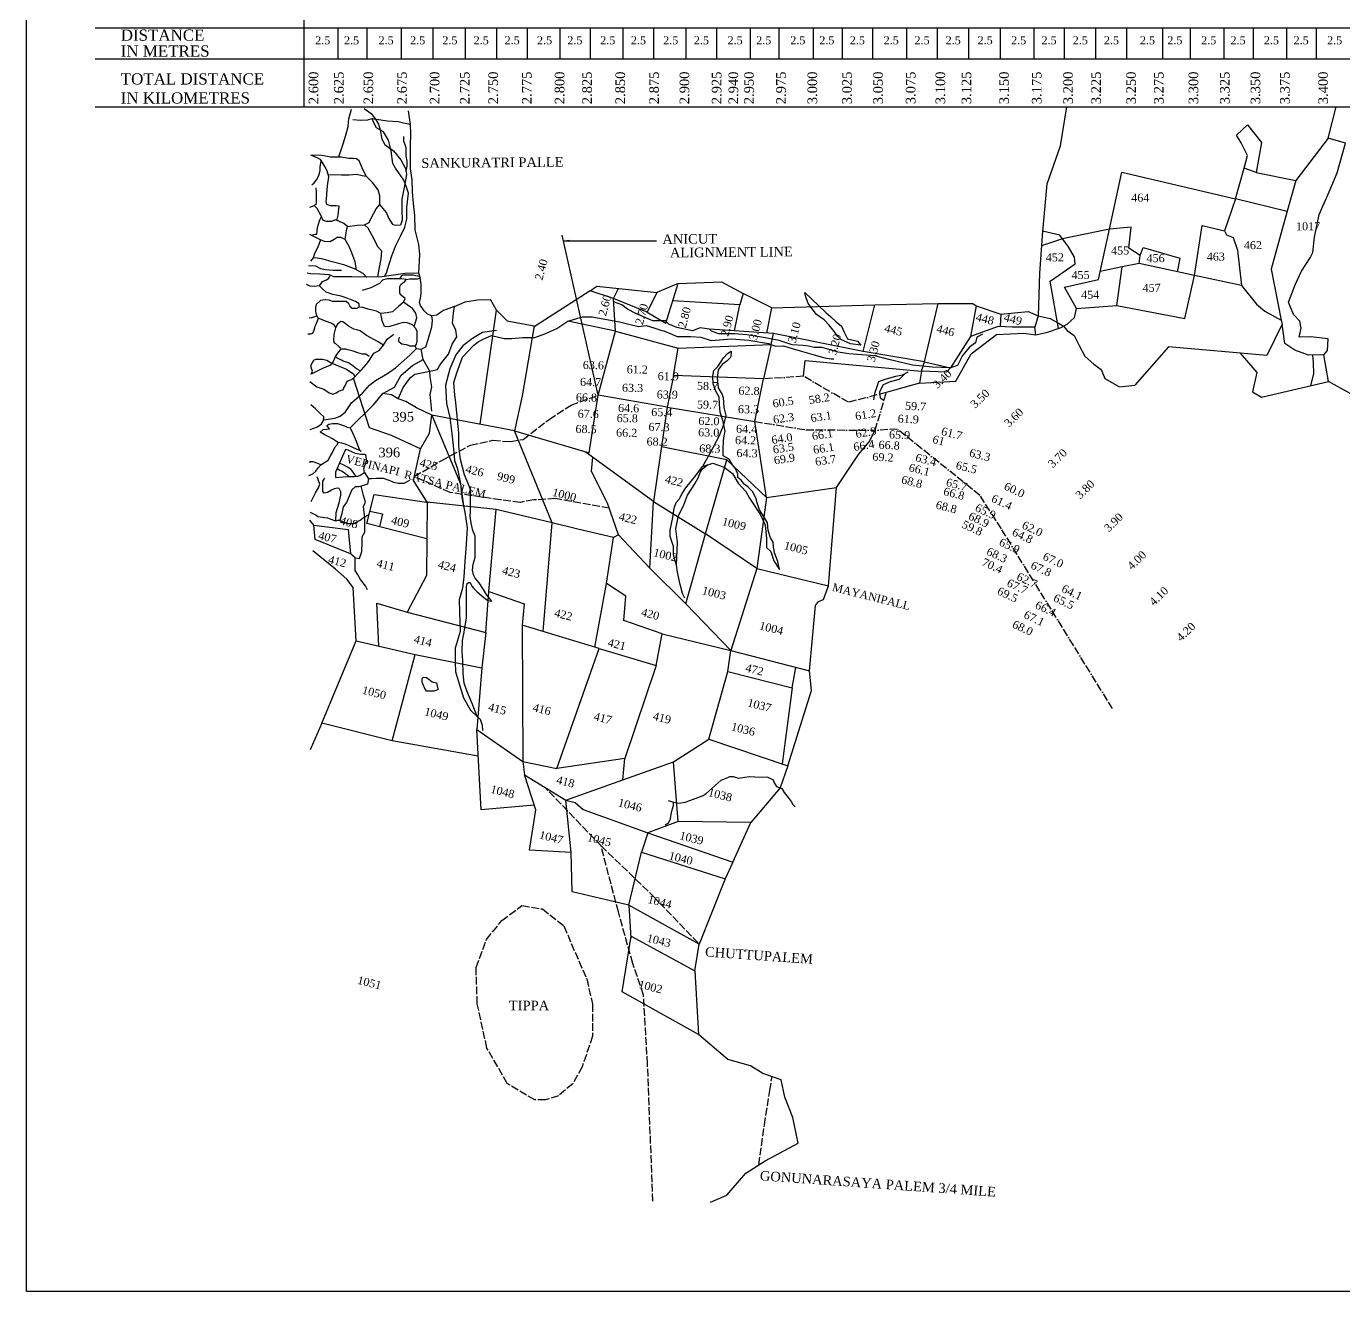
# Model space of a CAD drawing. Header units: millimetres. Extents: x 15 to 772, y 5 to 794.
# Drawn here: x 14.7 to 426.1, y 5 to 400.3 of the extents above; entities that cross this region are included whole.
import ezdxf

# ---------------------------------------------------------------- set-up
doc = ezdxf.new("R2010")
doc.units = ezdxf.units.MM
doc.header["$MEASUREMENT"] = 0
doc.linetypes.add('ACAD_ISO02W100', pattern=[15, 12, -3])
doc.linetypes.add('ACAD_ISO11W100', pattern=[33, 12, -3, 12, -3, 0, -3])
for name, color, linetype in [('CARTTRACK', 30, 'ACAD_ISO02W100'), ('DIM', 5, 'Continuous'), ('DWG.LINE', 10, 'Continuous'), ('NALA', 4, 'Continuous'), ('SURVEY_BND', 7, 'Continuous'), ('TEXT', 7, 'Continuous')]:
    doc.layers.add(name, color=color, linetype=linetype)
doc.layers.add('TITLE', color=7, linetype='Continuous', lineweight=30)
doc.layers.add('VILL_UNIT_AREA', color=7, linetype='ACAD_ISO11W100', lineweight=25)
doc.styles.get("Standard").update_dxf_attribs({"font": 'times.ttf', "height": 3})
doc.dimstyles.get("Standard").update_dxf_attribs({"dimtxt": 3, "dimasz": 2, "dimexe": 0.18, "dimexo": 0.0625, "dimgap": 0.09, "dimtad": 0, "dimtih": 1, "dimtoh": 1, "dimdec": 0, "dimzin": 0, "dimdsep": 46, "dimtxsty": 'Standard', "dimcen": 300, "dimclrd": 5, "dimclre": 5, "dimclrt": 4, "dimadec": 0, "dimazin": 0, "dimtfac": 1, "dimtdec": 0, "dimtofl": 0, "dimtmove": 0, "dimatfit": 3, "dimfxl": 0, "dimtolj": 1, "dimtzin": 0, "dimarcsym": 0})

msp = doc.modelspace()

# ---------------------------------------------------------------- linework, layer by layer
at = {"layer": 'CARTTRACK', "ltscale": 0.2}
for points in [[(196.75, 249.76), (179.98, 252.74), (173.14, 252.34), (169, 251.59), (162.79, 252.4), (147.09, 254.63), (135.86, 259.65), (144.43, 264.69), (153.41, 269.48), (160.42, 270.97), (165.88, 270.57), (169.85, 271.26), (177.96, 277.51), (184.8, 281.93), (193.31, 285.02)], [(210.38, 33.28), (208.7, 76.16), (207.46, 97.69), (204.12, 107.52), (199.6, 123.63), (194.19, 144.28), (176.71, 162.52)], [(194.19, 144.28), (210.38, 128.68), (224.87, 113.55)], [(173.47, 64.9), (164.89, 70.03), (158.56, 81.1), (155.53, 94.93), (155.14, 106.33), (158.38, 115.02), (163.19, 120.92), (169.49, 125.62), (175.86, 124.58), (182.61, 119.27), (184.88, 113.82), (189.71, 102.7), (191.52, 94.85), (191.52, 84.82), (188.28, 75.28), (185.35, 69.99), (180.87, 66.23), (176.84, 64.93), (173.47, 64.9)], [(243.47, 44.65), (245.19, 57.1), (246.91, 67.82), (247.59, 72.21)]]:
    msp.add_lwpolyline(points, dxfattribs=at)
at = {"layer": 'DWG.LINE', "ltscale": 0.2}
for points in [[(101.49, 375.12), (101.49, 774.59)], [(36.15, 399.79), (762.83, 399.79)], [(111.98, 399.79), (111.98, 390.16)], [(120.98, 399.79), (120.98, 390.16)], [(131.77, 399.79), (131.77, 390.16)], [(141.64, 399.79), (141.64, 390.16)], [(151.7, 399.79), (151.7, 390.16)], [(161.48, 399.79), (161.48, 390.16)], [(171.15, 399.79), (171.15, 390.16)], [(181.28, 399.79), (181.28, 390.16)], [(190.75, 399.79), (190.75, 390.16)], [(201.01, 399.79), (201.01, 390.16)], [(210.61, 399.79), (210.61, 390.16)], [(220.66, 399.79), (220.66, 390.16)], [(230.26, 399.79), (230.26, 390.16)], [(240.79, 399.79), (240.79, 390.16)], [(249.73, 399.79), (249.73, 390.16)], [(260.39, 399.79), (260.39, 390.16)], [(269.46, 399.79), (269.46, 390.16)], [(278.98, 399.79), (278.98, 390.16)], [(289.55, 399.79), (289.55, 390.16)], [(299.17, 399.79), (299.17, 390.16)], [(308.92, 399.79), (308.92, 390.16)], [(318.9, 399.79), (318.9, 390.16)], [(329.35, 399.79), (329.35, 390.16)], [(338.86, 399.79), (338.86, 390.16)], [(348.6, 399.79), (348.6, 390.16)], [(358.34, 399.79), (358.34, 390.16)], [(369.59, 399.79), (369.59, 390.16)], [(378.15, 399.79), (378.15, 390.16)], [(388.72, 399.79), (388.72, 390.16)], [(397.87, 399.79), (397.87, 390.16)], [(408.33, 399.79), (408.33, 390.16)], [(417.59, 399.79), (417.59, 390.16)], [(36.15, 390.16), (762.83, 390.16)], [(36.15, 375.12), (762.83, 375.12)]]:
    msp.add_lwpolyline(points, dxfattribs=at)
at = {"layer": 'NALA', "ltscale": 0.2}
for points in [[(120.18, 374.65), (122.34, 373.08), (123.71, 371.29), (124.64, 369.77), (125.17, 367.94), (125.7, 365.03), (126.64, 363.34), (129.39, 361.43), (131.64, 358.55), (133.13, 355.88), (133.43, 353.95), (132.66, 349.91), (131.98, 346.34), (131.98, 343), (132.09, 339.72), (131.58, 338.21), (130.07, 338.06), (129.26, 338.33), (127.77, 340.53), (127.18, 342.1), (125.09, 344.6)], [(112.19, 359.38), (112.69, 360.81), (113.63, 363.6), (114.43, 366.27), (115.24, 369.03), (115.37, 371.4), (116.22, 374.41)], [(116.68, 371.15), (119.06, 371.02), (121.31, 371.06), (122.71, 371.45), (127.38, 370.72), (130.82, 370.56), (132.48, 370.09), (134.05, 369.88), (134.7, 369.6)], [(126.55, 322.18), (127.18, 323.3), (127.99, 326.01), (128.97, 328.93), (130.11, 331.86), (131.51, 334.74), (132.87, 337.57), (133.55, 340.07), (133.55, 343.72), (134.06, 348.17), (133.34, 350.38), (132.54, 352.25), (129.95, 356.01), (129.18, 357.41), (128.59, 361.43), (127.82, 364.7), (126.25, 367.28), (124.09, 368.6), (123.37, 369.74), (122.71, 371.45)], [(148.4, 312.78), (146.68, 312.1), (144.95, 311.47), (144.01, 310.94), (142.92, 310.07), (141.38, 309.85), (139.94, 310.38), (138.89, 311.4), (137.84, 313.04), (137.52, 314), (137.84, 315.33), (137.95, 316.82), (137.95, 317.98), (137.95, 319.59), (137.73, 321.78), (137.23, 323.22), (137.54, 329.06), (137.22, 332.13), (136.09, 336.7), (135.97, 341.21), (135.59, 344.94), (135.28, 348.51), (135.21, 352.33), (134.71, 355.78), (134.71, 358.29), (134.66, 362.92), (134.75, 366.74), (134.7, 369.6), (134.04, 373.91)], [(133.28, 354.92), (133.62, 356.57), (133.62, 358.13), (133.32, 359.81), (133.32, 360.9), (133.32, 362.29), (133.02, 363.25), (132.59, 364.44), (132.63, 365.86)], [(111.69, 339.64), (112.05, 341.35), (112.39, 344.11), (111.37, 344.23), (109.63, 344.23), (108.53, 344.62), (108.31, 345.55), (108.44, 346.35), (108.74, 350.51), (109.16, 353.3), (108.61, 355.15), (107.93, 356.55), (107.21, 357.74), (106.53, 358.71), (104.32, 359.73), (103.52, 360.07)], [(114.98, 337.77), (118.04, 338.16), (120.25, 338.28), (121.74, 339.05), (122.42, 340.4), (123.99, 343.29), (125.09, 344.6), (125.05, 347.31), (124.58, 349.17), (122.76, 351.46), (120.8, 353.45), (119.62, 356.12), (118.64, 358.24), (117.75, 358.92), (116.73, 358.96), (115.41, 358.96), (112.99, 359.38), (111.38, 359.38), (109.68, 359.38), (108.11, 359.72), (107.01, 359.98), (103.52, 360.07)], [(103.85, 350.78), (104.62, 351.38), (105.26, 352.35), (106.02, 353.67), (106.4, 355.23), (106.4, 356.34), (106.8, 358.32)], [(109, 353.86), (111.04, 353.96), (113.12, 353.87), (114.05, 353.87), (115.5, 353.87), (117.75, 354.13), (119.62, 353.7), (120.8, 353.45)], [(103.18, 343.77), (104.62, 344.3), (105.34, 344.96), (105.34, 345.89), (105.34, 347.55), (105.34, 348.61), (105.17, 349.79)], [(114.22, 333.69), (114.6, 335.74), (114.81, 337.01), (114.98, 337.77), (113.83, 338.66), (112.26, 339.47), (111.12, 339.81), (110.01, 339.3), (109.04, 339.34), (108.49, 339.34), (107.43, 339.68), (106.87, 340.83), (105.51, 343.37), (104.62, 344.3)], [(103.69, 335.05), (104.84, 335.32), (105.39, 335.4), (105.56, 336.33), (105.64, 337.44), (105.98, 338.5), (106.19, 339.55), (106.87, 340.83)], [(124.46, 322.04), (124.89, 324.4), (125.52, 327.66), (125.69, 330.04), (124.59, 331.35), (122.68, 334.99), (121.49, 337.27), (120.25, 338.28)], [(117.83, 324.19), (117.4, 326.73), (116.38, 329.49), (115.53, 331.52), (114.22, 333.69), (112.9, 334.28), (111.75, 334.28), (110.78, 333.69), (109.55, 332.92), (107.81, 333.09), (106.58, 333.64), (103.27, 335.25)], [(106.58, 333.64), (105.77, 331.27), (104.75, 329.57), (104.28, 327.99), (103.39, 326.95)], [(113.16, 324.05), (110.52, 324.01), (108.02, 324.22), (106.7, 324.56), (105.05, 325.32), (102.84, 325.45)], [(120.94, 321.97), (119.86, 323.03), (117.19, 324.56), (113.79, 325.75), (110.23, 326.76), (107.38, 327.57), (105.56, 327.91), (104.28, 327.99)], [(136.12, 300.37), (136.55, 301.03), (136.8, 301.89), (136.8, 303.05), (136.72, 304.95), (136.34, 305.88), (135.31, 307.07), (133.61, 307.65), (132.39, 307.78), (130.92, 307.38), (128.26, 306.47), (126.97, 306.44), (126.57, 306.52), (125.81, 308.26), (125.37, 310.61), (124.05, 311.3), (121.47, 311.98), (119.77, 312.48), (118.61, 312.56), (118.61, 313.62), (117.5, 314.28), (116.16, 314.86), (114.56, 315.44), (113.04, 315.95), (110.41, 316.51), (108.33, 317.27), (107.04, 318.4), (106.28, 319.26), (107.14, 320.55), (108.46, 321.06), (109.11, 321.64), (109.44, 322.37), (109.39, 322.68), (106.25, 322.85), (103.49, 322.93), (102.38, 323.23)], [(137.23, 323.22), (132.99, 323.08), (125.69, 322.06), (120.94, 321.97), (116.26, 322.06), (113.96, 322.06), (110.69, 322.06), (109.39, 322.68)], [(132.47, 314.09), (132.97, 315.22), (131.9, 316.21), (131.3, 316.98), (131.3, 318.09), (131.3, 319.03), (131.65, 319.63), (132.29, 320.14), (132.93, 320.57), (133.27, 321.25), (133.27, 321.25), (131.95, 321.43), (130.62, 321.43), (128.69, 321.43), (127.28, 321.43), (125.95, 321), (125.01, 319.97), (122.26, 318.64), (119.61, 317.79)], [(133.27, 321.25), (134.43, 321.38), (135.84, 321.38), (136.83, 321.43), (137.74, 321.68), (137.61, 322.12), (136.28, 322.38), (135.53, 322.53), (134.44, 322.6), (132.99, 322.6), (132.36, 322.55), (131.81, 322.31), (131.46, 321.72), (131.28, 321.43)], [(106.28, 319.26), (105.36, 319.12), (104.62, 319.06), (103.37, 319.09), (102.21, 319.63)], [(275.34, 300.72), (272.06, 301.06), (269.06, 302.5), (268.04, 303.45), (267.08, 304.88), (265.44, 306.92), (263.87, 308.56), (261.49, 310.26), (258.83, 313.74), (258.01, 316.05), (257.8, 317.14), (262.1, 313.05), (264.35, 310.94), (265.99, 309.58), (267.63, 308.01), (269.33, 306.58), (270.15, 304.74), (271.17, 302.7), (274.32, 301.9), (275.34, 300.72)], [(118.61, 312.56), (117.89, 312.17), (116.86, 312.17), (116.46, 312.17), (115.75, 313.02), (115.43, 313.56), (115.43, 313.56), (114.57, 314.31), (112.6, 314.35), (112.03, 314.35), (110.31, 314.38), (109.31, 314.77), (108.06, 314.81), (106.58, 314.59), (105.19, 313.42), (104.98, 312.43), (104.98, 311.17), (105.15, 310.3), (105.69, 309.19), (107.99, 308.33), (110.06, 307.52), (110.87, 307.03), (111.23, 306.13), (110.74, 303.97), (110.65, 302.17), (110.81, 301.45), (111.19, 301.17), (112.42, 300.19), (112.93, 299.75)], [(135.82, 306.48), (136.61, 309.2), (136.34, 310.72), (135.25, 312.19), (133.62, 313.33), (132.47, 314.09), (130.95, 312.73), (129.05, 311.1), (127.41, 310.83), (125.37, 310.61)], [(130.85, 283.88), (132.37, 287.44), (134.71, 290.54), (136.04, 291.68), (140.22, 292.5), (143.14, 293.13), (143.83, 294.4), (144.85, 295.79), (146.49, 297.88), (147.71, 300.95), (149.1, 303.29), (148.78, 305.38), (147.83, 307.59), (148.09, 310.69), (148.4, 312.78), (151.76, 314.24), (155.56, 314.87), (159.62, 314.93)], [(313.33, 304.11), (311.58, 303.18), (311.18, 301.38), (309.26, 300.05), (307.05, 297.44), (305.54, 294.37), (303.39, 293.61), (297.74, 293.79), (291.52, 294.42), (284.08, 296.16), (279.72, 297.32), (271.59, 298.01), (268.22, 298.53), (263.23, 299.98), (260.79, 299.98), (258.99, 300.33), (257.3, 300.56), (253.86, 300.78), (249.78, 302.16), (244.32, 303.22), (239.68, 303.87), (235.85, 304.19), (230.94, 304.24), (228.7, 305.1), (228.08, 305.71), (225.16, 306.12), (222.74, 305.14), (217.86, 306.18), (215.38, 307.29), (214.34, 308.27), (210.34, 308.27), (205.06, 310.56), (202.46, 311.93), (200.7, 313.29), (198.35, 314.14)], [(102.63, 304.23), (103.54, 304.23), (104.17, 304.45), (104.57, 305.33), (104.76, 306.11), (104.89, 306.61), (105.23, 307.3), (105.39, 307.73), (105.97, 309.08)], [(105.42, 309.75), (104.39, 309.48), (103.73, 309.23), (103.01, 309.17), (103.01, 309.17)], [(107.63, 277.41), (111.07, 277.93), (112.7, 278.52), (114.39, 279.91), (116.19, 282.7), (119.64, 285.65), (121.85, 288.21), (123.77, 289.67), (127.5, 291.88), (129.95, 293.57), (134.44, 297.58), (136.54, 299.68), (137.98, 299.41), (139.41, 300.12), (140.2, 302.47), (141.38, 306.39), (141.51, 308.42), (141.38, 309.85)], [(155.53, 184.67), (153.94, 188.74), (152.31, 192.68), (151.38, 195.08), (151.09, 198.09), (151.05, 202.03), (150.77, 205), (150.93, 208.41), (151.42, 211.01), (152.19, 215.48), (152.19, 216.82), (152.15, 218.81), (152.15, 220.77), (152.15, 223.12), (152.15, 225.24), (152.32, 226.21), (152.89, 226.58), (153.33, 226.54), (153.86, 225.44), (154.43, 224.71), (155.49, 223.61), (157.61, 221.82), (158.79, 220.97), (160.05, 220.73), (158.46, 222.62), (157.45, 224.33), (156.14, 226.44), (154.88, 227.9), (154.31, 228.92), (154.03, 230.38), (154.23, 232.29), (154.84, 234.41), (154.84, 238.23), (154.88, 240.99), (154.11, 242.77), (153.58, 245.09), (153.33, 247.29), (153.37, 248.67), (153.37, 250.78), (153.37, 253.47), (153.54, 255.41), (152.36, 258.18), (151.5, 260.21), (150.32, 265.01), (149.79, 269.15), (149.79, 273.25), (148.85, 282.73), (148.53, 285.04), (148.25, 289.07), (149.12, 292.09), (150.96, 296.9), (154.4, 300.74), (155.83, 301.71), (157.32, 302.53), (159.93, 303.7), (163.94, 302.79), (166.32, 302.79), (169.73, 303.07), (173.47, 303.11), (176.6, 304.22), (180.34, 305.87), (183.83, 308.14), (188.36, 309.57), (191.42, 309.57), (199.96, 307.99), (202.87, 307.27), (205.86, 306.56), (208.3, 306.81), (210.68, 306.13), (213.19, 305.3), (213.81, 305.16), (217.96, 303.42), (222.1, 303.42), (225.38, 303.24), (228.54, 302.15), (234.98, 302.62), (240.3, 302.22), (246.47, 301.25), (248.67, 300.39), (251.17, 300.52), (253.87, 299.63), (257.14, 298.74), (260.73, 297.62), (264.08, 296.69), (266.1, 296.41), (266.86, 296.37)], [(126.2, 300.71), (124.34, 301.87), (122.27, 302.96), (120.9, 303.73), (118.95, 305.19), (117.92, 305.47), (116.99, 305.68), (116.22, 306.15), (115.32, 306.64), (114.23, 307.42), (113.52, 307.94), (112.87, 308.04), (111.84, 307.2), (111.84, 307.2), (111.23, 306.13)], [(161.5, 305.23), (157.19, 304.64), (154.01, 302.72), (151.03, 300.47), (148.84, 297.69), (146.91, 293.32), (145.59, 288.22), (145.92, 282.47), (146.98, 278.09), (147.57, 273.13), (148.24, 267.23), (148.44, 264.62), (149.3, 262.03), (150.29, 257.4), (150.76, 252.5), (151.62, 248.52), (152.35, 243.64), (152.02, 238.54), (151.66, 233.09), (151.3, 228.27), (150.91, 224.75), (149.84, 221.17), (149.94, 217.35), (150.2, 211.2), (148.65, 206.05), (148.65, 201.54), (148.77, 198.66), (151.26, 190.49), (153.41, 186.66), (155.53, 184.67), (156.47, 183.86), (157.04, 182.03), (157.2, 180.36)], [(103.23, 289.39), (105.41, 287.68), (107.62, 286.9), (109.23, 285.79), (110.47, 285.36), (111.46, 285.76), (112.33, 286.32), (112.83, 286.53), (113.73, 286.87), (113.85, 287.4), (114.32, 288.21), (114.69, 289.07), (115.03, 289.41), (115.59, 289.72), (116.33, 290), (116.33, 290), (117.29, 290.84), (117.29, 290.84), (118.23, 291.89), (119.31, 292.98), (120.84, 294.61), (121.83, 295.97), (123.2, 298.17), (124.9, 299.04), (126.2, 300.71), (127.38, 302.57), (129.46, 304.09)], [(136.54, 299.68), (136.12, 300.37), (135.36, 300.37), (134.47, 300.37), (134.06, 300.55), (133.38, 300.77), (132.57, 300.9), (132.01, 301.03), (131.53, 301.28), (131.13, 301.58), (131.05, 301.94), (131.05, 302.34), (131.1, 302.8), (131.28, 303.18), (131.28, 303.18)], [(121.75, 297.15), (120.72, 297.92), (119.72, 297.92), (118.2, 298.28), (116.72, 298.8), (115.09, 299.22), (114.43, 299.4), (113.14, 299.4), (112.66, 299.24), (112.22, 298.65), (111.3, 297.46), (110.55, 295.57), (109.65, 294.42), (107.17, 293.38), (103.65, 291.59), (104.08, 292.55), (103.65, 293.71), (103.65, 294.59), (104.52, 296.03), (105.08, 296.3), (107.21, 296.34), (108.53, 295.97), (109.84, 295.18), (111.38, 294.57), (113.15, 293.8), (114.69, 293.17), (116.06, 292.24), (116.85, 291.72), (117.29, 290.84)], [(118.99, 292.66), (117.96, 293.15), (117.39, 293.61), (116.66, 294.23), (116, 294.61), (115.25, 295.13), (113.66, 295.68), (113.08, 295.97), (111.77, 296.68), (111.17, 297.13)], [(141.37, 280.1), (140.86, 285.32), (141.28, 287.69), (140.86, 290.83), (140.66, 292.59), (138.65, 296.16), (137.98, 299.41)], [(220.32, 221.69), (219.61, 223.15), (218.9, 225.88), (218.09, 229.82), (217.74, 231.99), (216.83, 235.22), (216.83, 237.8), (215.82, 240.92), (215.82, 242.89), (216.57, 246.88), (217.03, 249.75), (217.69, 251.52), (218.6, 252.58), (219.56, 254.35), (220.72, 256.12), (223.76, 259.99), (225.84, 262.82), (229.11, 263.8), (232.59, 262.6), (235.27, 260.55), (237.01, 257.61), (239.42, 254.97), (240.58, 252.88), (243.94, 247.67), (245.41, 244.42), (245.91, 240.45), (245.91, 237.44), (247.25, 236.23), (248.18, 233.29), (249.88, 230.57), (249.43, 233.06), (248.36, 235.87), (248.05, 237.79), (247.96, 239.17), (247.11, 240.47), (246.35, 242.79), (246.13, 245.23), (245.1, 247.01), (243.67, 249.29), (243, 251.47), (242.51, 252.99), (241.53, 254.95), (240.01, 256.42), (238.94, 257.23), (238, 258.56), (236.93, 259.32), (236.88, 260.44), (236.17, 262.17), (235.23, 263.28), (234.2, 265.11), (232.37, 266.14), (232.33, 268.19), (232.42, 270.68), (232.6, 272.42), (233, 273.72), (232.37, 276.87), (231.43, 279.73), (231.21, 282.31), (231.08, 284.46), (230.09, 286.37), (229.2, 288.6), (229.07, 290.97), (229.42, 292.78), (230.81, 294.12), (232.46, 296.7), (233.67, 298.09), (234.83, 298.8), (234.83, 298.04), (234.65, 296.88), (233.58, 295.81), (231.97, 294.61), (230.81, 292.96), (230.45, 290.37), (230.81, 287.34), (232.01, 285.27), (232.33, 284.33), (232.55, 281.17), (233.18, 278.74), (232.53, 276.09), (231.12, 272.32), (228.12, 266.9), (225.84, 262.82)], [(141.37, 278.82), (136.55, 281.08), (133.17, 283.08), (130.85, 283.88), (128.71, 285.2), (126.04, 285.57), (129.71, 287.62), (131.71, 291.28), (135.26, 294.35), (138.65, 296.16)], [(279.42, 283.61), (279.75, 285.67), (280.55, 288.12), (280.95, 289.31), (282.94, 290.04), (286.26, 291.04), (288.31, 291.43), (290.04, 292.29), (289.18, 291.86), (287.32, 289.98), (284.53, 289.25), (282.34, 288.32), (281.21, 286.06), (281.35, 284.21), (282.67, 283.41)], [(103.37, 274.38), (105.59, 275.14), (106.87, 276.13), (107.63, 277.41), (107.63, 278.28), (106.4, 279.39), (104.95, 280.84), (103.49, 282.01)], [(102.96, 259.98), (104.2, 260.49), (105.06, 261.35), (105.78, 262.37), (106.7, 263.28), (108.15, 264.25), (108.98, 264.81), (109.71, 266.1), (110.25, 267.15), (111.11, 268.91), (111.73, 269.56), (112.06, 270.26), (111.52, 270.61), (110.25, 271.47), (108.99, 272.16), (107.67, 272.78), (106.46, 273.56), (106.46, 273.56), (107.43, 274.37), (108.51, 274.45), (109.37, 274.55), (108.51, 275.6), (109.18, 276.06), (110.25, 276.27), (111.84, 276.17), (112.84, 275.87), (114.05, 275.44), (114.85, 275.12), (115.77, 274.85), (115.77, 274.85), (116.76, 272.92), (117.73, 270.71), (118.73, 267.92), (119.21, 267.57), (117.76, 268.19), (114.37, 269.72), (113.19, 270.07), (112.06, 270.26)], [(106.7, 263.28), (105.75, 263.77), (104.23, 264.28), (103.27, 264.28), (103.11, 263.96)], [(120.26, 260.92), (121.53, 258.94), (121.23, 257.29), (120.03, 256.81), (118.47, 256.43), (117.41, 256.39), (116.31, 255.5), (115.55, 253.52), (114.66, 251.54), (113.61, 250.15), (113.19, 248.12), (112.59, 245.97), (111.88, 245.97), (111.37, 245.76), (109.89, 246.27), (108.88, 246.69), (107.86, 246.73), (105.75, 247.03), (105.08, 247.57), (103.43, 248.46)], [(103.6, 251.81), (104.1, 252.73), (105.03, 254.59), (105.96, 256.11), (106.38, 257.25), (105.5, 259.52)], [(217.74, 231.99), (218.08, 239.17), (217.58, 243.34), (218.36, 247.51), (219.92, 250.55), (221.19, 253.8), (223.48, 257.39), (224.53, 259.27), (225.19, 260.93), (225.81, 262), (227.47, 263.31)], [(111.37, 245.76), (111.41, 248.46), (112.34, 251.41), (112.93, 253.82), (112.93, 254.91), (112.34, 255.92), (111.75, 255.97), (110.78, 255.84), (109.98, 255.42), (108.75, 254.66), (108.24, 254.53), (107.69, 254.49), (107.31, 254.95), (107.31, 256.18), (107.31, 257.4), (107.31, 258.16), (107.87, 259.16)], [(117.41, 234.22), (118.75, 234.02), (119.42, 236.22), (119.56, 239.09), (119.62, 240.77), (120.36, 242.3), (120.43, 245.11), (120.43, 246.82), (119.96, 250.29), (120.56, 251.63), (119.96, 253.7), (119.25, 256.62)], [(134.32, 258.43), (132.55, 257.51), (130.86, 257.51), (129.51, 257.8), (128.28, 258.35), (126.26, 259.02), (124.82, 259.02), (124.02, 259.02), (122.5, 258.94), (121.53, 258.94)], [(112.59, 245.97), (115.12, 245), (116.95, 245), (118.99, 246.02), (120.01, 246.89), (121.76, 247.84)], [(121.23, 224.26), (120.63, 225.53), (119.02, 227.53), (118.15, 229.14), (117.41, 230.27), (117.35, 231.41), (117.35, 232.48), (117.41, 234.22), (115.88, 235.49)], [(215.13, 158.47), (216.84, 157.89), (218.48, 157.6), (220.51, 157.93), (223.02, 158.86), (226.08, 160.02), (227.05, 160.63), (231.7, 164.76), (232.73, 165.18), (233.79, 165.63), (234.44, 165.95), (235.43, 165.98), (237.14, 165.47), (239.14, 165.79), (240.46, 165.98), (242.2, 165.85), (244.36, 165.69), (245.71, 165.85), (246.29, 165.76), (247.16, 165.37), (247.96, 164.86), (248.25, 163.92), (248.99, 162.83), (250.61, 162.19), (251.38, 160.93), (252.6, 159.42), (253.54, 158.14), (254.05, 157.24), (254.84, 156.51)], [(214.26, 150.82), (215.23, 151.46), (215.9, 152.62), (215.94, 153.55), (216.16, 154.61), (216.42, 155.51), (216.77, 156.86), (216.84, 157.89)]]:
    msp.add_lwpolyline(points, dxfattribs=at)
at = {"layer": 'SURVEY_BND', "ltscale": 0.2}
for points in [[(332.1, 335.09), (333.57, 351.07), (337.72, 362.95), (339.72, 375.12)], [(421.27, 365.3), (423.81, 375.12)], [(352.97, 336.88), (356.85, 354.7), (392.37, 346.41), (395.04, 356.02), (396.14, 359.92), (394.16, 363.88), (392.64, 366.34), (396.09, 369.52), (400.48, 364.04), (398.86, 354.64), (395.04, 356.02)], [(420, 297.68), (421.06, 299.04), (421.26, 302.65), (415.82, 303.32), (412.25, 303.24), (412.89, 306), (412.45, 308.18), (410.43, 310.32), (408.88, 314.16), (410.98, 319.58), (412.97, 323.82), (415.7, 328.02), (416.5, 329.68), (417.06, 334.46), (418.52, 341.48), (421.66, 348.56), (424.12, 354.56), (426.75, 363.79), (421.27, 365.3), (411.2, 352.16), (407.77, 339.91), (403.45, 324.42), (406.64, 308.46)], [(398.86, 354.64), (411.2, 352.16)], [(408.49, 342.48), (392.37, 346.41), (388.95, 336.42)], [(362.26, 326.18), (362.61, 328.72), (359.07, 330.98), (359.76, 337.6), (352.97, 336.88)], [(379.59, 322.47), (381.92, 338.05), (388.95, 336.42), (389.59, 335.2), (391.68, 334.33), (393.02, 330.33), (394.24, 319.36), (379.59, 322.47)], [(193.31, 285.02), (181.99, 335.07)], [(332.1, 336.35), (331.11, 323.05), (330.73, 309.87)], [(342.73, 312.16), (338.96, 318.83), (349.57, 321.24), (352.97, 336.88), (338.35, 333.89), (331.76, 331.76)], [(337.03, 305.94), (334.46, 320.7), (342.25, 326.06), (342.04, 328.2), (340.21, 331.39), (339.22, 332.69), (337.49, 335.09), (332.1, 336.35)], [(362.61, 328.72), (363.49, 331.21), (375, 327.9), (374.14, 323.64)], [(342.73, 312.16), (355.29, 313.12), (356.92, 325.2), (350.12, 323.75)], [(355.29, 313.12), (376.51, 309), (379.59, 322.47), (362.26, 326.18), (356.92, 325.2)], [(198.66, 305.09), (198.08, 315.31), (190.83, 317.64), (173.56, 306.58), (173.19, 306.2)], [(190.83, 317.64), (192.87, 319.1), (211.58, 317.09), (208.59, 311.01), (198.08, 315.25), (199.6, 318.37)], [(208.59, 311.01), (214.4, 307.55), (218.28, 319.98), (211.58, 317.09)], [(218.28, 319.98), (231.78, 320.51), (238.59, 316.82), (237.57, 313.24), (216.59, 314.56)], [(394.24, 319.36), (398.91, 313.51), (401.53, 311.36), (406.64, 308.46), (406.93, 307.3), (402.1, 297.41), (371.47, 300.2), (360.94, 288.17)], [(156.42, 275.96), (161.58, 311.64), (159.62, 314.93)], [(235.88, 305.17), (237.57, 313.24)], [(245.97, 304.47), (247.54, 312.31), (238.59, 316.82)], [(247.54, 312.31), (279.75, 313.3)], [(295.17, 295.51), (276.05, 298.7), (279.75, 313.3), (299.49, 313.74)], [(295.17, 295.51), (299.49, 313.74), (310.32, 313.74), (311.37, 312.99), (309.61, 303.43)], [(311.37, 312.99), (319.04, 310.41), (318.87, 306.47)], [(161.58, 311.64), (164.81, 308.28), (173.27, 306.69), (169.51, 284.82), (167.2, 273.91)], [(319.04, 310.41), (327.63, 311.25), (330.73, 309.87), (329.68, 306.3)], [(329.95, 303.91), (333.63, 304.8), (337.87, 306.22), (339.79, 307.27), (342.06, 309.36), (342.73, 312.16)], [(330.73, 309.87), (334.51, 308.98), (337.24, 307.48), (338.66, 306.65), (339.79, 305.22), (341.93, 303.75), (343.53, 300.63), (345.25, 297.24), (348.1, 294.73), (350.45, 293.05), (351.51, 290.27), (356.16, 287.67), (360.94, 288.17)], [(167.2, 273.91), (190.46, 267.03), (193.31, 285.02), (198.66, 305.09), (183.83, 308.14)], [(198.66, 305.09), (218.28, 299.77), (247.29, 300.93), (248.01, 304.33), (228.08, 305.71)], [(293.68, 288.78), (304.98, 289.48), (309.84, 297.96), (317.66, 304.05), (326.2, 304.39), (329.95, 303.91), (329.68, 306.3), (322.65, 306.3), (318.21, 306.5), (309.61, 303.43), (303.39, 293.61), (302.11, 292.21), (294.29, 292.59)], [(393.82, 298.16), (399.05, 292.13), (397.69, 286.06), (400.46, 284.47), (421.41, 289.31), (420, 297.68), (415.15, 297.57), (410.89, 299.15), (407.76, 301.23), (406.93, 307.3)], [(247.29, 300.93), (244.89, 290.14), (216.81, 291.19), (218.28, 299.77)], [(276.05, 298.7), (248.01, 304.33)], [(416.69, 295.3), (416.51, 297.6)], [(257.41, 290.98), (257.94, 295.89), (294.29, 292.59), (293.68, 288.78), (283.27, 285.87)], [(294.29, 292.59), (295.17, 295.51), (303.39, 293.61)], [(415.9, 288.04), (416.83, 291.71), (416.69, 295.3)], [(137.78, 268.29), (128.74, 272.5), (121.85, 274.84), (116.81, 290.42)], [(216.81, 291.19), (214.87, 281.27), (193.31, 285.02)], [(214.87, 281.27), (242.26, 276.82), (244.89, 290.14)], [(488.27, 274.82), (483.84, 274.21), (479.25, 272.15), (474.85, 271.65), (469.4, 269.73), (466.15, 271.11), (455.06, 273.24), (448.85, 274.1), (445.41, 276.66), (441.39, 278.8), (434.82, 283.07), (428.15, 285.58), (421.41, 289.31)], [(115.77, 274.85), (123.11, 282.05), (126.04, 285.57)], [(214.87, 281.27), (210.53, 251.81), (189.2, 267.4)], [(139.91, 251.61), (135.59, 258.41), (137.78, 268.29), (140.56, 273.19), (141.37, 278.82)], [(178.89, 245.22), (167.2, 273.91), (141.37, 278.82), (150.29, 257.4), (151.21, 250.42)], [(233.49, 264.88), (245.86, 253.12), (242.26, 276.82)], [(245.86, 253.12), (267.77, 256.25), (274.55, 266.58), (277.91, 270.46), (279.8, 274.09)], [(120.26, 260.92), (120.13, 262.21), (120.88, 264.52), (120.85, 266.18), (120.32, 266.52), (119.16, 266.55), (117.51, 266.86), (115.19, 267.89), (114.41, 268.08), (113.41, 265.99), (111.22, 260.97), (111.25, 259.37), (113.6, 259.53), (115.41, 259.62), (117.07, 259.62), (118.22, 259.78), (118.94, 260.09), (120.26, 260.92)], [(210.53, 251.81), (226.84, 241.72), (233.49, 264.88), (213.06, 268.95)], [(117.65, 259.7), (117.01, 260.68), (116.16, 261.81), (114.94, 262.59), (113.85, 263.21), (112.47, 263.82)], [(209.41, 231.08), (199.6, 241.47), (196.32, 250.98), (191.17, 261.35), (191.57, 265.67)], [(115.41, 259.62), (113.97, 260.78), (113.07, 261.34), (112.63, 261.53), (111.71, 262.08)], [(245.86, 253.12), (242.84, 230.91), (265.19, 225.55), (267.77, 256.25)], [(139.79, 240.15), (121.04, 244.94), (123.28, 254.08), (140.4, 251.56)], [(158.24, 210.9), (159.15, 223.7), (161.43, 249.34), (139.91, 251.61), (139.66, 228.69), (133.67, 217.31)], [(220.62, 219.88), (209.41, 231.08), (210.53, 251.81)], [(122.01, 248.87), (125.97, 247.98), (124.95, 243.94)], [(176.09, 211.21), (178.89, 245.22), (161.43, 249.34)], [(104.47, 244.45), (103.25, 246.01)], [(115.88, 235.49), (104.9, 239.95), (104.47, 244.45), (108.64, 243.93), (115.15, 243.07), (115.88, 235.49)], [(199.6, 241.47), (198.11, 240.65), (186.95, 243.21), (178.89, 245.22)], [(192.29, 206.31), (195.9, 226.23), (198.11, 240.65)], [(234.74, 205.31), (220.62, 219.88), (226.84, 241.72)], [(242.84, 230.91), (226.84, 241.72)], [(117.67, 208.33), (116.77, 224.97), (114.75, 227.59), (111.21, 230.68), (104.12, 236.43)], [(242.84, 230.91), (234.74, 205.31), (259.3, 198.93), (261.22, 219.39), (262.08, 220.62), (263.63, 221.23), (265.19, 225.55)], [(159.15, 223.7), (170.19, 219.89), (169.53, 213.19)], [(193.63, 205.9), (211.44, 200.62), (213.27, 210.55), (201.34, 214.68), (201.93, 222.29), (195.9, 226.23)], [(124.8, 206.68), (124.16, 220.07), (133.67, 217.31), (158.24, 210.9), (156.99, 199.9)], [(169.8, 170.59), (180.36, 168.48), (193.63, 205.9), (169.53, 213.19), (169.8, 170.59)], [(213.27, 210.55), (234.74, 205.31)], [(128.89, 177.05), (106.94, 182.65), (117.67, 208.33), (136.16, 204.05)], [(155.81, 172.29), (128.89, 177.05), (136.16, 204.05), (156.99, 199.9), (155.35, 180.64)], [(233.78, 198.76), (234.74, 205.31)], [(211.44, 200.62), (201.58, 171.56), (180.36, 168.48)], [(227.81, 177.56), (233.78, 198.76), (253.85, 193.64), (250.75, 169.87)], [(252.56, 169.26), (259.96, 192.84), (259.3, 198.93)], [(253.85, 193.64), (254.99, 200.05)], [(142.07, 192.6), (139.64, 192.6), (139.64, 192.6), (138.96, 193.85), (138.31, 195.37), (138.31, 196.58), (138.77, 196.96), (139.68, 196.84), (140.44, 196.39), (141.42, 195.52), (142.79, 195.21), (143.02, 194.19), (143.32, 193.17), (143.32, 193.17), (142.07, 192.6)], [(106.94, 182.65), (103.35, 174.27)], [(173.3, 157.02), (156.75, 155.55), (155.35, 180.64), (169.8, 170.59), (170.23, 166.5)], [(218.31, 151.88), (216.78, 170.58), (227.81, 177.56), (252.56, 169.26), (252.56, 169.26)], [(183.19, 158.55), (200.98, 164.95), (216.78, 170.58)], [(200.98, 164.95), (201.58, 171.56)], [(252.56, 169.26), (250.14, 162.37), (241.02, 151.54)], [(184.89, 142.18), (171.84, 142.89), (173.79, 155.51), (170.23, 166.5), (183.19, 158.55)], [(202.88, 125.77), (185.12, 129.95), (184.89, 142.18), (183.19, 158.55), (186.08, 157.87), (188.62, 155.67), (208.79, 148.33), (206.78, 142.32)], [(235.37, 139.24), (241.02, 151.54), (218.31, 151.88), (208.79, 148.33)], [(208.79, 148.33), (235.37, 139.24), (233, 134.02)], [(202.88, 125.77), (206.78, 142.32), (233, 134.02), (224.87, 113.55)], [(223.51, 105.2), (224.87, 113.55), (202.88, 125.77), (203.46, 115.49)], [(224.59, 85.34), (200.73, 98.68), (203.56, 116.09), (223.51, 105.2), (224.59, 85.34)], [(228.34, 32.96), (233.49, 35.13), (239.45, 42.05), (245.41, 45.91), (255.8, 51.46), (254.11, 59.46), (251.62, 65.74), (250.49, 71.21), (244.69, 73.22), (240.9, 75.55), (233.82, 77.56), (224.59, 85.34)]]:
    msp.add_lwpolyline(points, dxfattribs=at)
at = {"layer": 'TITLE', "ltscale": 0.2}
msp.add_lwpolyline([(14.67, 793.55), (771.83, 793.55), (771.83, 5.03), (14.67, 5.03)], close=True, dxfattribs=at)
at = {"layer": 'VILL_UNIT_AREA', "ltscale": 0.2}
for p, q in [((257.41, 290.98), (244.89, 290.14)), ((271.47, 282.84), (257.41, 290.98)), ((283.27, 285.87), (271.47, 282.84)), ((279.8, 274.09), (283.27, 285.87)), ((242.26, 276.82), (258.2, 274.27)), ((258.2, 274.27), (279.8, 274.09))]:
    msp.add_line(p, q, dxfattribs=at)
msp.add_lwpolyline([(353.96, 187.14), (319.22, 243.33), (312.55, 253.76), (286.73, 274.48), (279.8, 274.09)], dxfattribs=at)

# ---------------------------------------------------------------- texts
at = {"layer": 'TEXT', "ltscale": 0.2}
for s, height, p in [('DISTANCE', 3.5, (44.16, 395.79)), ('2.5', 2.5, (104.89, 394.68)), ('2.5', 2.5, (113.9, 394.68)), ('2.5', 2.5, (124.69, 394.68)), ('2.5', 2.5, (134.55, 394.68)), ('2.5', 2.5, (144.62, 394.68)), ('2.5', 2.5, (154.4, 394.68)), ('2.5', 2.5, (164.06, 394.68)), ('2.5', 2.5, (174.19, 394.68)), ('2.5', 2.5, (183.66, 394.68)), ('2.5', 2.5, (193.92, 394.68)), ('2.5', 2.5, (203.52, 394.68)), ('2.5', 2.5, (213.58, 394.68)), ('2.5', 2.5, (223.18, 394.68)), ('2.5', 2.5, (233.71, 394.68)), ('2.5', 2.5, (242.64, 394.68)), ('2.5', 2.5, (253.3, 394.68)), ('2.5', 2.5, (262.37, 394.68)), ('2.5', 2.5, (271.89, 394.68)), ('2.5', 2.5, (282.47, 394.68)), ('2.5', 2.5, (292.09, 394.68)), ('2.5', 2.5, (301.83, 394.68)), ('2.5', 2.5, (311.81, 394.68)), ('2.5', 2.5, (322.27, 394.68)), ('2.5', 2.5, (331.77, 394.68)), ('2.5', 2.5, (341.52, 394.68)), ('2.5', 2.5, (351.26, 394.68)), ('2.5', 2.5, (362.51, 394.68)), ('2.5', 2.5, (371.06, 394.68)), ('2.5', 2.5, (381.64, 394.68)), ('2.5', 2.5, (390.79, 394.68)), ('2.5', 2.5, (401.24, 394.68)), ('2.5', 2.5, (410.51, 394.68)), ('2.5', 2.5, (420.97, 394.68)), ('IN METRES', 3.5, (44.16, 390.82)), ('TOTAL DISTANCE', 3.5, (44.16, 382.11)), ('IN KILOMETRES', 3.5, (44.16, 376.17)), ('TIPPA', 3, (165.39, 92.92))]:
    msp.add_text(s, height=height, dxfattribs=at).set_placement(p)
for s, height, rotation, p in [('2.600', 3, 90, (105.86, 375.96)), ('2.625', 3, 90, (113.79, 375.96)), ('2.650', 3, 90, (123, 375.96)), ('2.675', 3, 90, (133.51, 375.96)), ('2.700', 3, 90, (143.69, 375.96)), ('2.725', 3, 90, (153.1, 375.96)), ('2.750', 3, 90, (161.99, 375.96)), ('2.775', 3, 90, (172.49, 375.96)), ('2.800', 3, 90, (182.74, 375.96)), ('2.825', 3, 90, (191.31, 375.96)), ('2.850', 3, 90, (201.68, 375.96)), ('2.875', 3, 90, (212.25, 375.96)), ('2.900', 3, 90, (221.72, 375.96)), ('2.925', 3, 90, (231.78, 375.96)), ('2.940', 3, 90, (237, 375.96)), ('2.950', 3, 90, (241.89, 375.96)), ('2.975', 3, 90, (251.88, 375.96)), ('3.000', 3, 90, (261.68, 375.96)), ('3.025', 3, 90, (272.5, 375.96)), ('3.050', 3, 90, (282.19, 375.96)), ('3.075', 3, 90, (292.39, 375.96)), ('3.100', 3, 90, (301.67, 375.96)), ('3.125', 3, 90, (309.81, 375.96)), ('3.150', 3, 90, (321.56, 375.96)), ('3.175', 3, 90, (331.76, 375.96)), ('3.200', 3, 90, (341.55, 375.96)), ('3.225', 3, 90, (350.31, 375.96)), ('3.250', 3, 90, (361.24, 375.96)), ('3.275', 3, 90, (369.89, 375.96)), ('3.300', 3, 90, (380.71, 375.96)), ('3.325', 3, 90, (390.51, 375.96)), ('3.350', 3, 90, (400.09, 375.96)), ('3.375', 3, 90, (409.26, 375.96)), ('3.400', 3, 90, (421.22, 375.96)), ('SANKURATRI PALLE ', 3, 0.5169, (138.05, 356.06)), ('464', 2.5, 0.3679, (359.8, 345.51)), ('1017', 2.5, 0.3679, (411.27, 336.57)), ('ANICUT', 3, 0.5169, (213.35, 332.31)), ('ALIGNMENT LINE', 3, 0.5169, (215.7, 328.09)), ('452', 2.5, 0.3679, (333.11, 326.85)), ('455', 2.5, 0.3679, (353.49, 329)), ('463', 2.5, 0.3679, (383.39, 327.08)), ('462', 2.5, 0.3679, (394.98, 330.67)), ('2.40', 2.5, 75.0285, (175.85, 320.8)), ('456', 2.5, 0.3679, (364.57, 326.6)), ('455', 2.5, 0.3679, (341.14, 321.35)), ('454', 2.5, 0.3679, (344.14, 315.16)), ('457', 2.5, 0.3679, (363.33, 317.32)), ('2.60', 2.5, 75.0285, (195.71, 309.61)), ('2.70', 2.5, 75.0285, (207.21, 306.87)), ('2.80', 2.5, 75.0285, (220.61, 305.86)), ('2.90', 2.5, 75.0285, (233.9, 303.23)), ('3.00', 2.5, 75.0285, (242.76, 302)), ('448', 2.5, 345.9169, (311.06, 308.37)), ('449', 2.5, 345.9169, (319.81, 308.27)), ('3.10', 2.5, 75.0285, (254.88, 301.13)), ('445', 2.5, 345.9169, (282.47, 304.91)), ('446', 2.5, 345.9169, (298.75, 304.76)), ('3.20', 2.5, 75.0285, (267.55, 297.4)), ('3.30', 2.5, 75.0285, (279.58, 295.22)), ('63.6', 2.5, 358.9788, (188.47, 293.26)), ('61.2', 2.5, 358.9788, (202.17, 291.91)), ('61.9', 2.5, 358.9788, (211.86, 289.78)), ('3.40', 2.5, 44.2621, (299.23, 286.94)), ('64.7', 2.5, 358.9788, (187.59, 287.99)), ('63.3', 2.5, 358.9788, (200.7, 286.16)), ('58.7', 2.5, 358.9788, (224.12, 286.75)), ('66.8', 2.5, 358.9788, (186.31, 283.16)), ('63.9', 2.5, 358.9788, (211.55, 284.06)), ('62.8', 2.5, 358.9788, (237.09, 285.24)), ('60.5', 2.5, 8.8312, (247.98, 281.16)), ('58.2', 2.5, 8.8312, (259.26, 282.25)), ('3.50', 2.5, 44.2621, (311.04, 280.8)), ('395', 3, 0.5169, (128.97, 276.81)), ('67.6', 2.5, 358.9788, (186.86, 278.04)), ('64.6', 2.5, 358.9788, (199.48, 279.83)), ('65.4', 2.5, 358.9788, (209.84, 278.55)), ('59.7', 2.5, 358.9788, (224.12, 280.91)), ('63.3', 2.5, 358.9788, (236.92, 279.48)), ('63.1', 2.5, 8.8312, (259.84, 276.6)), ('61.2', 2.5, 8.8312, (273.76, 277.26)), ('59.7', 2.5, 357.2867, (289.09, 280.53)), ('3.60', 2.5, 44.2621, (321.58, 274.9)), ('68.5', 2.5, 358.9788, (186.17, 273.28)), ('65.8', 2.5, 358.9788, (199.05, 276.67)), ('67.3', 2.5, 358.9788, (208.99, 273.93)), ('62.0', 2.5, 358.9788, (224.55, 275.79)), ('64.4', 2.5, 358.9788, (236.33, 273.31)), ('62.3', 2.5, 8.8312, (248.13, 276.13)), ('61.9', 2.5, 357.2867, (286.8, 276.5)), ('66.2', 2.5, 358.9788, (198.87, 272.16)), ('68.2', 2.5, 358.9788, (208.38, 269.36)), ('63.0', 2.5, 358.9788, (224.5, 272.23)), ('64.2', 2.5, 358.9788, (236, 269.79)), ('64.0', 2.5, 8.8312, (247.61, 269.8)), ('66.1', 2.5, 8.8312, (260.25, 271)), ('62.9', 2.5, 8.8312, (273.87, 271.71)), ('65.9', 2.5, 357.2867, (284.08, 271.61)), ('61', 2.5, 345.7272, (297.51, 270.23)), ('61.7', 2.5, 345.7272, (300.24, 272.71)), ('396', 3, 0.5169, (124.66, 265.65)), ('68.3', 2.5, 358.9788, (224.84, 267.2)), ('64.3', 2.5, 358.9788, (236.47, 265.76)), ('63.5', 2.5, 8.8312, (248.06, 266.8)), ('66.1', 2.5, 8.8312, (260.62, 266.73)), ('66.4', 2.5, 8.8312, (273.22, 267.63)), ('66.8', 2.5, 357.2867, (280.82, 268.36)), ('63.3', 2.5, 345.7272, (309.02, 265.97)), ('3.70', 2.5, 44.2621, (335.28, 262.18)), ('VEPINAPI', 2.5, 345.9169, (114.25, 264.06)), ('425', 2.5, 345.9169, (137.33, 262.93)), ('69.9', 2.5, 8.8312, (248.39, 263.43)), ('63.7', 2.5, 8.8312, (261.24, 262.99)), ('69.2', 2.5, 357.2867, (278.89, 264.6)), ('66.1', 2.5, 345.7272, (290.11, 261.39)), ('63.4', 2.5, 345.7272, (292.18, 264.48)), ('65.5', 2.5, 345.7272, (304.82, 262.14)), ('RATSA PALEM', 2.5, 345.9169, (132.48, 259.23)), ('426', 2.5, 345.9169, (151.68, 260.93)), ('999', 2.5, 345.9169, (161.48, 258.67)), ('422', 2.5, 345.9169, (213.96, 257.79)), ('68.8', 2.5, 345.7272, (287.77, 257.61)), ('1000', 2.5, 345.9169, (178.76, 253.65)), ('66.8', 2.5, 345.7272, (300.92, 253.93)), ('65.7', 2.5, 345.7272, (301.76, 256.76)), ('60.0', 2.5, 334.7879, (319.79, 255.74)), ('3.80', 2.5, 44.2621, (343.85, 252.46)), ('68.8', 2.5, 345.7272, (298.54, 249.73)), ('61.4', 2.5, 334.7879, (315.84, 251.94)), ('408', 2.5, 345.9169, (112.41, 244.76)), ('409', 2.5, 345.9169, (128.42, 244.95)), ('422', 2.5, 345.9169, (199.56, 246.09)), ('68.9', 2.5, 334.7879, (308.68, 246.43)), ('65.9', 2.5, 334.7879, (310.77, 249.04)), ('3.90', 2.5, 44.2621, (352.77, 242.14)), ('1009', 2.5, 345.9169, (231.78, 244.56)), ('59.8', 2.5, 334.7879, (306.63, 243.84)), ('64.8', 2.5, 334.7879, (322.33, 241.43)), ('62.0', 2.5, 334.7879, (325.41, 243.62)), ('407', 2.5, 345.9169, (105.68, 240.18)), ('1005', 2.5, 345.9169, (251.13, 237.04)), ('65.9', 2.5, 334.7879, (318.26, 238.31)), ('412', 2.5, 345.9169, (108.76, 232.65)), ('1002', 2.5, 345.9169, (210.33, 234.85)), ('68.3', 2.5, 334.7879, (314.33, 235.4)), ('67.0', 2.5, 334.7879, (331.91, 233.83)), ('4.00', 2.5, 44.2621, (360.01, 230.32)), ('411', 2.5, 345.9169, (123.85, 231.49)), ('424', 2.5, 345.9169, (143.04, 231.12)), ('423', 2.5, 345.9169, (163.11, 229.25)), ('70.4', 2.5, 334.7879, (312.89, 232.06)), ('67.8', 2.5, 334.7879, (328.13, 231.08)), ('MAYANIPALL ', 2.5, 345.9169, (266.2, 223.97)), ('67.7', 2.5, 334.7879, (320.68, 225.56)), ('62.7', 2.5, 334.7879, (323.74, 227.51)), ('1003', 2.5, 345.9169, (225.53, 222.97)), ('69.5', 2.5, 334.7879, (317.67, 223.03)), ('65.5', 2.5, 334.7879, (335.22, 220.88)), ('64.1', 2.5, 334.7879, (337.77, 223.75)), ('4.10', 2.5, 44.2621, (366.89, 219.1)), ('422', 2.5, 345.9169, (179.38, 215.97)), ('420', 2.5, 345.9169, (206.53, 216.17)), ('66.4', 2.5, 334.7879, (329.53, 218.65)), ('1004', 2.5, 345.9169, (243.41, 211.97)), ('68.0', 2.5, 334.7879, (322.38, 212.64)), ('67.1', 2.5, 334.7879, (325.95, 215.62)), ('4.20', 2.5, 44.2621, (375.38, 207.97)), ('414', 2.5, 345.9169, (135.51, 207.79)), ('421', 2.5, 345.9169, (196.08, 206.72)), ('472', 2.5, 345.9169, (239.09, 198.82)), ('1050', 2.5, 345.9169, (119.36, 191.88)), ('1037', 2.5, 345.9169, (239.7, 187.91)), ('1049', 2.5, 345.9169, (138.81, 185.18)), ('415', 2.5, 345.9169, (158.72, 186.59)), ('416', 2.5, 345.9169, (172.66, 186.43)), ('417', 2.5, 345.9169, (191.71, 183.65)), ('419', 2.5, 345.9169, (210.18, 183.74)), ('1036', 2.5, 345.9169, (234.62, 180.43)), ('418', 2.5, 345.9169, (180.05, 163.82)), ('1048', 2.5, 345.9169, (159.47, 160.94)), ('1038', 2.5, 345.9169, (227.43, 159.9)), ('1046', 2.5, 345.9169, (199.29, 156.71)), ('1047', 2.5, 345.9169, (174.67, 146.63)), ('1039', 2.5, 345.9169, (218.49, 146.41)), ('1045', 2.5, 345.9169, (189.67, 145.86)), ('1040', 2.5, 345.9169, (215.13, 140.12)), ('1044', 2.5, 345.9169, (208.56, 126.49)), ('1043', 2.5, 345.9169, (208.28, 114.41)), ('CHUTTUPALEM ', 3, 356.0288, (226.6, 109.73)), ('1051', 2.5, 345.9169, (117.88, 101.24)), ('1002', 2.5, 345.9169, (205.67, 99.97)), ('GONUNARASAYA PALEM 3/4 MILE', 3, 356.0288, (243.71, 39.81))]:
    msp.add_text(s, height=height, rotation=rotation, dxfattribs=at).set_placement(p)

# ---------------------------------------------------------------- leaders
at = {"layer": 'DIM', "ltscale": 0.2}
msp.add_leader([(182.28, 333.28), (211.48, 333.28)], dimstyle='Standard', override={"dimgap": 0.09, "dimtad": 0}, dxfattribs=at)

doc.saveas('drawing.dxf')
